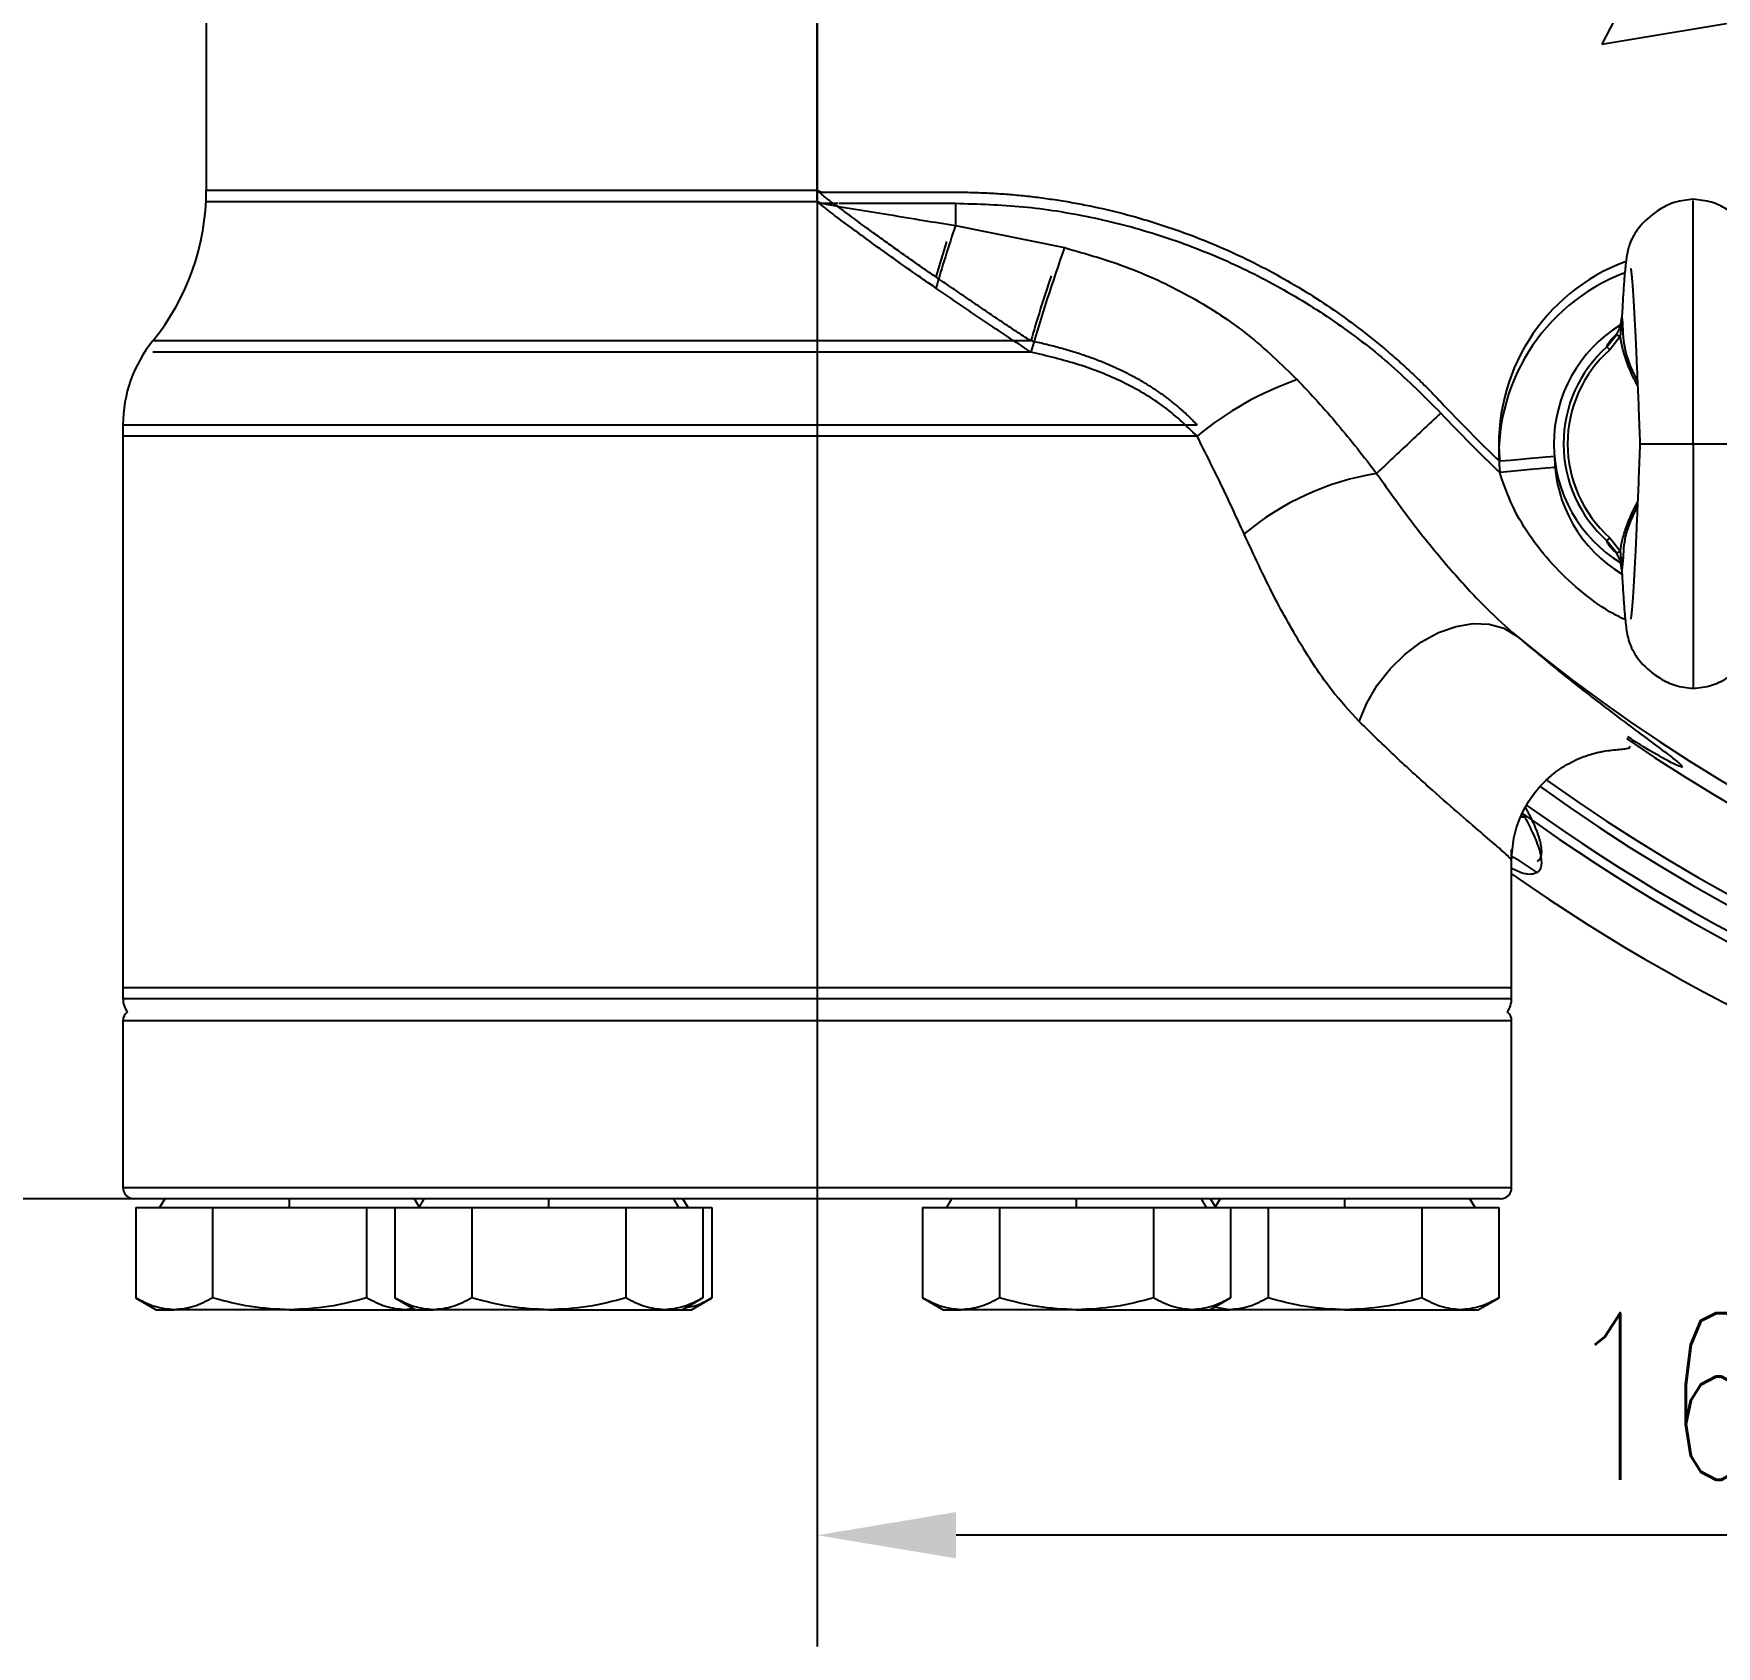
# Model space of a CAD drawing. Header units: millimetres. Extents: x 2063 to 4500, y 825 to 2548.
# Drawn here: x 3712.3 to 3863.7, y 1643.9 to 1789 of the extents above; entities that cross this region are included whole.
import ezdxf

# ---------------------------------------------------------------- set-up
doc = ezdxf.new("R2010")
doc.units = ezdxf.units.MM
doc.linetypes.add('CENTER2', pattern=[28.575, 19.05, -3.175, 3.175, -3.175])
doc.linetypes.add('点画线', pattern=[18, 12, -2, 2, -2])
doc.layers.add('中心线层', color=1, linetype='点画线', lineweight=18)
doc.styles.get("Standard").update_dxf_attribs({"font": 'arial.ttf'})
doc.styles.add('TH_GBDIM', font='simplex.shx', dxfattribs={"width": 0.707, "bigfont": 'hzfs.shx'})
doc.dimstyles.new('ISO-25$0', dxfattribs={"dimtxt": 2.5, "dimasz": 2.5, "dimexe": 1.25, "dimexo": 0.625, "dimtad": 1, "dimtxsty": 'Standard', "dimcen": 2.5, "dimdle": 5, "dimadec": 0, "dimazin": 0, "dimtfac": 1, "dimtmove": 0, "dimatfit": 3, "dimfxl": 0, "dimarcsym": 0})

# ---------------------------------------------------------------- blocks, each defined once
blk = doc.blocks.new('*U41')
at = {"layer": '中心线层', "color": 0, "linetype": 'CENTER2', "transparency": 16777216}
blk.add_line((0, 452.45), (0, -11), dxfattribs=at)
blk = doc.blocks.new('*D53')
at = {"color": 1, "linetype": 'Continuous', "transparency": 16777216}
for p, q in [((3782.82, 1851.17), (3782.82, 1643.88)), ((3942.82, 1851.17), (3942.82, 1643.88)), ((3930.32, 1653.88), (3795.32, 1653.88))]:
    blk.add_line(p, q, dxfattribs=at)
at = {"color": 1, "linetype": 'ByBlock', "transparency": 16777216}
for points in [[(3795.32, 1655.97), (3795.32, 1651.8), (3782.82, 1653.88)], [(3930.32, 1655.97), (3930.32, 1651.8), (3942.82, 1653.88)]]:
    blk.add_solid(points, dxfattribs=at)
at = {"layer": 'Defpoints', "color": 0, "linetype": 'ByBlock', "transparency": 16777216}
for p in [(3782.82, 1853.67), (3942.82, 1853.67), (3782.82, 1653.88)]:
    blk.add_point(p, dxfattribs=at)
at = {"color": 1, "linetype": 'ByBlock', "lineweight": 5, "transparency": 16777216, "insert": (3863.72, 1666.38), "char_height": 15, "attachment_point": 5, "rotation": 360, "style": 'TH_GBDIM'}
blk.add_mtext('160', dxfattribs=at)
blk = doc.blocks.new('*D54')
at = {"color": 1, "linetype": 'Continuous', "transparency": 16777216}
for p, q in [((3780.32, 2084.17), (3642.17, 2084.17)), ((3652.17, 1696.67), (3652.17, 2071.67)), ((3780.32, 1684.17), (3642.17, 1684.17))]:
    blk.add_line(p, q, dxfattribs=at)
at = {"color": 1, "linetype": 'ByBlock', "transparency": 16777216}
for points in [[(3650.09, 2071.67), (3654.25, 2071.67), (3652.17, 2084.17)], [(3650.09, 1696.67), (3654.25, 1696.67), (3652.17, 1684.17)]]:
    blk.add_solid(points, dxfattribs=at)
at = {"layer": 'Defpoints', "color": 0, "linetype": 'ByBlock', "transparency": 16777216}
for p in [(3652.17, 2084.17), (3782.82, 2084.17), (3782.82, 1684.17)]:
    blk.add_point(p, dxfattribs=at)
at = {"color": 1, "linetype": 'ByBlock', "lineweight": 5, "transparency": 16777216, "insert": (3639.67, 1884.17), "char_height": 15, "attachment_point": 5, "rotation": 90, "style": 'TH_GBDIM'}
blk.add_mtext('400', dxfattribs=at)

msp = doc.modelspace()

# ---------------------------------------------------------------- linework, layer by layer
at = {"color": 7, "linetype": 'Continuous', "lineweight": 25}
for p, q in [((3727.822, 1931.421), (3727.822, 1774.922)), ((3727.822, 1931.421), (3727.822, 1774.922)), ((3782.822, 1774.922), (3782.822, 1839.235)), ((3782.822, 1773.922), (3782.822, 1838.235)), ((3861.181, 1802.965), (3853.454, 1788.08)), ((3853.454, 1788.08), (3869.998, 1790.83)), ((3782.822, 1774.922), (3783.234, 1774.749)), ((3783.171, 1773.598), (3782.822, 1773.922)), ((3782.822, 1773.922), (3783.234, 1773.749)), ((3783.171, 1774.598), (3783.234, 1774.749)), ((3783.171, 1773.598), (3783.234, 1773.749)), ((3783.234, 1774.749), (3795.257, 1774.749)), ((3795.257, 1773.749), (3795.257, 1771.751)), ((3795.257, 1771.751), (3805.076, 1769.759)), ((3855.247, 1763.479), (3855.208, 1763.018)), ((3855.247, 1763.479), (3855.294, 1763.023)), ((3853.905, 1760.835), (3854.771, 1761.925)), ((3855.101, 1761.759), (3854.147, 1760.563)), ((3720.322, 1753.798), (3720.322, 1703.172)), ((3720.322, 1752.798), (3720.322, 1702.172)), ((3854.771, 1742.293), (3853.905, 1743.384)), ((3854.147, 1743.655), (3855.101, 1742.46)), ((3855.101, 1742.46), (3855.247, 1740.74)), ((3855.334, 1741.577), (3855.247, 1740.74)), ((3845.322, 1703.172), (3845.322, 1715.606)), ((3845.322, 1702.172), (3845.322, 1714.606)), ((3720.322, 1700.172), (3720.322, 1685.172)), ((3845.322, 1685.172), (3845.322, 1700.172)), ((3751.538, 1684.172), (3721.322, 1684.172)), ((3721.468, 1683.372), (3721.468, 1675.244)), ((3721.468, 1683.372), (3728.396, 1683.372)), ((3724.08, 1684.172), (3723.618, 1683.372)), ((3728.396, 1683.372), (3728.396, 1675.244)), ((3728.396, 1683.372), (3742.253, 1683.372)), ((3735.325, 1683.372), (3735.325, 1684.172)), ((3742.253, 1683.372), (3742.253, 1675.244)), ((3742.253, 1683.372), (3744.803, 1683.372)), ((3744.803, 1683.372), (3744.803, 1675.244)), ((3744.803, 1683.372), (3751.732, 1683.372)), ((3746.992, 1683.44), (3746.57, 1684.172)), ((3747.415, 1684.172), (3746.953, 1683.372)), ((3844.322, 1684.172), (3751.538, 1684.172)), ((3751.732, 1683.372), (3751.732, 1675.244)), ((3751.732, 1683.372), (3765.588, 1683.372)), ((3758.66, 1683.372), (3758.66, 1684.172)), ((3765.588, 1683.372), (3765.588, 1675.244)), ((3765.588, 1683.372), (3772.516, 1683.372)), ((3770.367, 1683.372), (3769.905, 1684.172)), ((3771.194, 1683.372), (3770.732, 1684.172)), ((3772.516, 1683.372), (3773.343, 1683.372)), ((3772.516, 1683.372), (3772.516, 1675.244)), ((3773.343, 1683.372), (3773.343, 1675.244)), ((3792.301, 1683.372), (3792.301, 1675.244)), ((3792.301, 1683.372), (3799.229, 1683.372)), ((3794.912, 1684.172), (3794.451, 1683.372)), ((3799.229, 1683.372), (3799.229, 1675.244)), ((3799.229, 1683.372), (3813.086, 1683.372)), ((3806.157, 1683.372), (3806.157, 1684.172)), ((3813.086, 1683.372), (3813.086, 1675.244)), ((3813.086, 1683.372), (3820.014, 1683.372)), ((3817.864, 1683.372), (3817.402, 1684.172)), ((3818.652, 1683.44), (3818.229, 1684.172)), ((3819.075, 1684.172), (3818.613, 1683.372)), ((3820.014, 1683.372), (3823.392, 1683.372)), ((3820.014, 1683.372), (3820.014, 1675.244)), ((3823.392, 1683.372), (3823.392, 1675.244)), ((3823.392, 1683.372), (3837.248, 1683.372)), ((3830.32, 1683.372), (3830.32, 1684.172)), ((3837.248, 1683.372), (3837.248, 1675.244)), ((3837.248, 1683.372), (3844.176, 1683.372)), ((3842.027, 1683.372), (3841.565, 1684.172)), ((3844.176, 1683.372), (3844.176, 1675.244)), ((3721.456, 1675.25), (3723.325, 1674.172)), ((3744.792, 1675.25), (3746.66, 1674.172)), ((3770.66, 1674.172), (3772.528, 1675.25)), ((3771.487, 1674.172), (3773.355, 1675.25)), ((3792.289, 1675.25), (3794.157, 1674.172)), ((3818.157, 1674.172), (3820.026, 1675.25)), ((3842.32, 1674.172), (3844.188, 1675.25)), ((3723.325, 1674.172), (3724.932, 1674.172)), ((3735.325, 1674.172), (3724.932, 1674.172)), ((3735.325, 1674.172), (3745.717, 1674.172)), ((3746.45, 1674.293), (3745.717, 1674.172)), ((3745.717, 1674.172), (3746.66, 1674.172)), ((3746.66, 1674.172), (3748.268, 1674.172)), ((3758.66, 1674.172), (3748.268, 1674.172)), ((3758.66, 1674.172), (3769.052, 1674.172)), ((3769.052, 1674.172), (3770.66, 1674.172)), ((3770.66, 1674.172), (3771.487, 1674.172)), ((3794.157, 1674.172), (3795.765, 1674.172)), ((3806.157, 1674.172), (3795.765, 1674.172)), ((3806.157, 1674.172), (3816.55, 1674.172)), ((3816.55, 1674.172), (3818.157, 1674.172)), ((3818.157, 1674.172), (3818.32, 1674.172)), ((3818.239, 1674.219), (3818.32, 1674.172)), ((3818.32, 1674.172), (3819.927, 1674.172)), ((3819.927, 1674.172), (3818.551, 1674.399)), ((3830.32, 1674.172), (3819.927, 1674.172)), ((3830.32, 1674.172), (3840.712, 1674.172)), ((3840.712, 1674.172), (3842.32, 1674.172))]:
    msp.add_line(p, q, dxfattribs=at)
at = {"color": 8, "linetype": 'Continuous', "lineweight": 25}
for p, q in [((3727.822, 1774.922), (3782.822, 1774.922)), ((3727.822, 1773.922), (3782.822, 1773.922)), ((3783.234, 1773.749), (3784.7, 1773.749)), ((3784.797, 1773.749), (3795.257, 1773.749)), ((3854.771, 1761.925), (3854.947, 1762.281)), ((3855.208, 1763.018), (3855.101, 1761.759)), ((3802.041, 1761.365), (3723.009, 1761.365)), ((3802.041, 1760.365), (3723.009, 1760.365)), ((3817.008, 1753.797), (3720.322, 1753.798)), ((3817.008, 1752.797), (3720.322, 1752.798)), ((3854.947, 1741.937), (3854.771, 1742.293)), ((3855.339, 1741.789), (3855.112, 1741.947)), ((3846.497, 1718.509), (3846.114, 1718.515)), ((3720.322, 1703.172), (3845.322, 1703.172)), ((3720.322, 1702.172), (3845.322, 1702.172)), ((3751.03, 1700.172), (3720.322, 1700.172)), ((3845.322, 1700.172), (3751.03, 1700.172)), ((3720.322, 1685.172), (3751.03, 1685.172)), ((3751.03, 1685.172), (3845.322, 1685.172))]:
    msp.add_line(p, q, dxfattribs=at)
at = {"color": 8, "linetype": 'Continuous', "lineweight": 25, "flags": 128}
for points in [[(3849.175, 1750.977), (3849.129, 1750.973), (3848.846, 1750.947), (3848.386, 1750.905), (3847.766, 1750.849), (3847.012, 1750.781), (3846.151, 1750.703), (3845.217, 1750.618), (3844.245, 1750.53)], [(3847.612, 1713.513), (3845.994, 1714.611), (3845.322, 1714.971)]]:
    msp.add_lwpolyline(points, dxfattribs=at)
at = {"color": 7, "linetype": 'Continuous', "lineweight": 25, "flags": 128}
for points in [[(3849.225, 1749.981), (3849.129, 1749.973), (3848.846, 1749.947), (3848.386, 1749.905), (3847.766, 1749.849), (3847.012, 1749.781), (3846.151, 1749.703), (3845.217, 1749.618), (3844.245, 1749.53)], [(3831.586, 1727.121), (3832.277, 1728.778), (3833.221, 1730.376), (3834.384, 1731.858), (3835.725, 1733.171), (3837.196, 1734.27), (3838.746, 1735.114), (3840.318, 1735.674), (3841.857, 1735.93), (3843.308, 1735.873), (3844.62, 1735.505), (3845.746, 1734.838)]]:
    msp.add_lwpolyline(points, dxfattribs=at)
at = {"color": 7, "linetype": 'Continuous', "lineweight": 25}
for centre, radius, start, end in [((3706.322, 1774.922), 21.5, 320.9066, 359.99997), ((3941.158, 1722.962), 153.842, 161.51038, 163.70542), ((3969.17, 1711.553), 174.112, 160.46976, 163.71899), ((3861.674, 1752.109), 12.55, 121.61307, 238.78627), ((3732.322, 1753.798), 12, 140.9066, 179.99997), ((3861.674, 1752.109), 11.683, 131.68056, 228.31937), ((3861.674, 1752.109), 11.319, 131.68056, 228.31937), ((3835.697, 1730.198), 29.326, 109.2601, 129.58912), ((3942.822, 1853.672), 142.673, 223.27017, 226.29625), ((3942.822, 1852.672), 142.673, 223.27017, 226.29625), ((3861.674, 1751.109), 12.5, 180.60692, 239.11242), ((3837.261, 1724.665), 25.114, 99.39047, 129.63141), ((3942.822, 1852.672), 170, 235.00325, 319.51611), ((3942.822, 1852.672), 152.672, 230.51678, 305.4124), ((3722.322, 1702.172), 2, 179.99997, 216.86986), ((3721.322, 1700.172), 1, 126.86986, 179.99997), ((3843.322, 1702.172), 2, 323.13007, 359.99997), ((3844.322, 1700.172), 1, 359.99997, 53.13007), ((3721.322, 1685.172), 1, 179.99997, 269.99997), ((3844.322, 1685.172), 1, 269.99997, 359.99997)]:
    msp.add_arc(centre, radius, start, end, dxfattribs=at)
at = {"color": 8, "linetype": 'Continuous', "lineweight": 25}
for centre, radius, start, end in [((3934.738, 1725.904), 147.136, 162.43757, 163.7297), ((3861.674, 1752.109), 17.5, 110.55963, 185.17673), ((3950.868, 1718.18), 154.966, 161.55172, 163.81899), ((3861.674, 1751.109), 17.5, 110.90522, 185.17673), ((3942.822, 1852.672), 165, 234.20431, 320.17455), ((3942.822, 1853.672), 165, 234.36476, 319.65132), ((3942.822, 1852.672), 154.108, 235.55583, 305.7077), ((3942.822, 1852.672), 162.107, 234.15575, 305.7077), ((3942.822, 1853.672), 162.107, 234.4266, 305.7077)]:
    msp.add_arc(centre, radius, start, end, dxfattribs=at)
at = {"color": 7, "linetype": 'Continuous', "lineweight": 25}
msp.add_open_spline([(3783.171, 1774.598), (3783.055, 1774.706), (3782.938, 1774.814), (3782.822, 1774.922)], degree=3, dxfattribs=at)
for points, knots in [([(3793.495, 1767.127), (3793.176, 1767.344), (3792.523, 1767.79), (3791.525, 1768.484), (3790.483, 1769.217), (3789.398, 1769.99), (3788.278, 1770.797), (3787.044, 1771.694), (3785.918, 1772.522), (3785.016, 1773.188), (3784.484, 1773.586), (3784.156, 1773.825), (3783.94, 1773.981), (3783.717, 1774.145), (3783.462, 1774.34), (3783.262, 1774.517), (3783.171, 1774.598)], [0, 0, 0, 0, 0.09091379, 0.18637522, 0.28637221, 0.39089922, 0.49995833, 0.61123878, 0.74988388, 0.82881555, 0.87486993, 0.9061178, 0.92450797, 0.93736716, 0.97128127, 1, 1, 1, 1]), ([(3783.234, 1773.749), (3784.233, 1773.564), (3786.231, 1773.195), (3789.297, 1772.734), (3792.301, 1772.225), (3794.306, 1771.903), (3795.257, 1771.751)], [0, 0, 0, 0, 0.2499625, 0.5000108, 0.7629719, 1, 1, 1, 1]), ([(3795.257, 1774.749), (3795.512, 1774.748), (3796.021, 1774.746), (3796.785, 1774.731), (3797.549, 1774.707), (3798.311, 1774.673), (3799.072, 1774.63), (3799.832, 1774.576), (3800.591, 1774.514), (3801.349, 1774.441), (3802.106, 1774.359), (3802.863, 1774.267), (3803.618, 1774.165), (3804.372, 1774.054), (3805.125, 1773.933), (3805.878, 1773.803), (3806.629, 1773.663), (3808.125, 1773.364), (3810.36, 1772.843), (3813.303, 1771.995), (3816.203, 1771), (3819.983, 1769.483), (3824.544, 1767.234), (3828.855, 1764.53), (3832.133, 1762.109), (3834.113, 1760.483), (3835.649, 1759.121), (3836.775, 1758.069), (3837.875, 1756.991), (3838.583, 1756.249), (3838.938, 1755.878)], [0, 0, 0, 0, 0.0156378, 0.031258, 0.0468631, 0.0624556, 0.0780381, 0.093613, 0.1091829, 0.1247504, 0.1403179, 0.155888, 0.1714632, 0.1870462, 0.2026393, 0.2182451, 0.2338661, 0.2495049, 0.3118325, 0.3744939, 0.4372757, 0.4997465, 0.6241605, 0.7485862, 0.8112104, 0.8740125, 0.9055795, 0.9370859, 0.9685524, 1, 1, 1, 1]), ([(3795.257, 1773.749), (3797.291, 1773.689), (3801.36, 1773.57), (3807.404, 1772.605), (3813.329, 1771.071), (3819.064, 1768.935), (3824.545, 1766.235), (3829.718, 1762.981), (3834.585, 1759.233), (3837.485, 1756.332), (3838.938, 1754.878)], [0, 0, 0, 0, 0.1247325, 0.2494691, 0.3744523, 0.4996992, 0.6241481, 0.7486086, 0.8740292, 1, 1, 1, 1]), ([(3861.674, 1774.114), (3861.114, 1774.055), (3860.052, 1773.944), (3858.403, 1773.125), (3857.223, 1772.136), (3856.501, 1771.186), (3856.014, 1770.354), (3855.717, 1769.37), (3855.582, 1768.334), (3855.472, 1767.16), (3855.367, 1765.667), (3855.29, 1764.388), (3855.243, 1763.491), (3855.228, 1763.195)], [0, 0, 0, 0, 0.0829892, 0.1574227, 0.2744748, 0.3166049, 0.3498405, 0.4551977, 0.5804047, 0.7202999, 0.8323268, 0.944605, 1, 1, 1, 1]), ([(3868.111, 1763.354), (3868.099, 1763.596), (3868.055, 1764.438), (3867.981, 1765.664), (3867.867, 1767.278), (3867.75, 1768.504), (3867.587, 1769.622), (3867.218, 1770.553), (3866.847, 1771.186), (3866.125, 1772.136), (3864.945, 1773.125), (3863.296, 1773.944), (3862.234, 1774.055), (3861.674, 1774.114)], [0, 0, 0, 0, 0.0457416, 0.1591603, 0.2723251, 0.4411323, 0.5840896, 0.646606, 0.6801793, 0.7227371, 0.8409783, 0.9161678, 1, 1, 1, 1]), ([(3793.495, 1766.127), (3792.888, 1766.543), (3791.619, 1767.412), (3789.712, 1768.763), (3787.901, 1770.068), (3786.188, 1771.325), (3784.643, 1772.453), (3783.632, 1773.239), (3783.171, 1773.598)], [0, 0, 0, 0, 0.1733967, 0.3626072, 0.5499903, 0.6987748, 0.8626857, 1, 1, 1, 1]), ([(3805.076, 1769.759), (3807.053, 1769.192), (3811.009, 1768.056), (3816.57, 1765.398), (3821.698, 1762.055), (3824.588, 1759.268), (3826.023, 1757.882)], [0, 0, 0, 0, 0.2519234, 0.5041364, 0.7536349, 1, 1, 1, 1]), ([(3856.075, 1767.823), (3856.071, 1767.832), (3856.042, 1767.886), (3856.119, 1767.399), (3856.195, 1766.357), (3856.306, 1764.719), (3856.394, 1763.116), (3856.469, 1761.652), (3856.555, 1759.846), (3856.651, 1757.645), (3856.76, 1755.025), (3856.834, 1753.119), (3856.874, 1752.109)], [0, 0, 0, 0, 0.01377, 0.0828263, 0.2315153, 0.3793512, 0.4535986, 0.5371587, 0.6328306, 0.7411093, 0.8629381, 1, 1, 1, 1]), ([(3802.041, 1761.365), (3801.826, 1761.504), (3801.394, 1761.783), (3800.748, 1762.208), (3800.1, 1762.637), (3799.45, 1763.071), (3798.799, 1763.51), (3798.146, 1763.952), (3797.49, 1764.398), (3796.832, 1764.847), (3796.171, 1765.299), (3795.507, 1765.753), (3794.84, 1766.21), (3794.169, 1766.668), (3793.72, 1766.973), (3793.495, 1767.127)], [0, 0, 0, 0, 0.07523787, 0.15072742, 0.22647558, 0.3024897, 0.37877755, 0.45534728, 0.53220748, 0.60936713, 0.68683562, 0.76462275, 0.84273873, 0.92119415, 1, 1, 1, 1]), ([(3802.041, 1760.365), (3800.633, 1761.295), (3797.782, 1763.181), (3794.936, 1765.137), (3793.495, 1766.127)], [0, 0, 0, 0, 0.4937186, 1, 1, 1, 1]), ([(3854.947, 1762.281), (3854.952, 1762.291), (3855.02, 1762.429), (3855.158, 1762.832), (3855.211, 1763.22), (3855.247, 1763.479)], [0, 0, 0, 0, 0.0247133, 0.3496558, 1, 1, 1, 1]), ([(3854.771, 1761.925), (3854.778, 1761.924), (3854.791, 1761.921), (3854.867, 1761.884), (3854.976, 1761.827), (3855.061, 1761.781), (3855.101, 1761.759)], [0, 0, 0, 0, 0.2414293, 0.4999967, 0.7585773, 1, 1, 1, 1]), ([(3817.008, 1753.797), (3816.917, 1753.894), (3816.737, 1754.087), (3816.457, 1754.37), (3816.172, 1754.648), (3815.88, 1754.921), (3815.583, 1755.189), (3815.281, 1755.451), (3814.974, 1755.707), (3814.661, 1755.958), (3814.344, 1756.203), (3814.023, 1756.442), (3813.698, 1756.675), (3813.368, 1756.902), (3813.035, 1757.123), (3812.698, 1757.339), (3812.357, 1757.548), (3812.013, 1757.752), (3811.666, 1757.95), (3811.317, 1758.142), (3810.964, 1758.328), (3810.609, 1758.509), (3810.021, 1758.795), (3809.185, 1759.173), (3808.082, 1759.62), (3806.942, 1760.033), (3805.766, 1760.414), (3804.556, 1760.763), (3803.312, 1761.083), (3802.467, 1761.27), (3802.041, 1761.365)], [0, 0, 0, 0, 0.02457929, 0.04906852, 0.07346967, 0.09778476, 0.12201586, 0.14616506, 0.17023455, 0.19422653, 0.21814328, 0.24198713, 0.26576047, 0.28946578, 0.31310556, 0.33668242, 0.36019901, 0.38365806, 0.40706238, 0.43041483, 0.45371838, 0.47697603, 0.50019089, 0.56805717, 0.63702098, 0.707132, 0.77843843, 0.85098749, 0.92482585, 1, 1, 1, 1]), ([(3817.008, 1752.797), (3816.006, 1753.76), (3814.513, 1755.192), (3812.122, 1756.721), (3809.659, 1758.026), (3806.313, 1759.34), (3803.493, 1760.016), (3802.041, 1760.365)], [0, 0, 0, 0, 0.2535883, 0.3775684, 0.5000332, 0.7425169, 1, 1, 1, 1]), ([(3853.905, 1760.835), (3853.911, 1760.828), (3853.923, 1760.814), (3853.979, 1760.751), (3854.056, 1760.665), (3854.116, 1760.597), (3854.147, 1760.563)], [0, 0, 0, 0, 0.2500062, 0.5000044, 0.7499928, 1, 1, 1, 1]), ([(3826.023, 1757.882), (3827.256, 1756.559), (3829.77, 1753.859), (3832.018, 1750.934), (3833.164, 1749.442)], [0, 0, 0, 0, 0.4903384, 1, 1, 1, 1]), ([(3838.938, 1754.878), (3838.382, 1754.355), (3837.27, 1753.308), (3835.695, 1751.825), (3834.267, 1750.481), (3833.531, 1749.789), (3833.164, 1749.442)], [0, 0, 0, 0, 0.2500001, 0.5000003, 0.7499994, 1, 1, 1, 1]), ([(3821.242, 1744.007), (3820.566, 1745.482), (3819.644, 1747.495), (3818.206, 1750.412), (3817.474, 1751.87), (3817.008, 1752.797)], [0, 0, 0, 0, 0.49999656, 0.68202228, 1, 1, 1, 1]), ([(3856.874, 1752.109), (3856.834, 1751.1), (3856.76, 1749.193), (3856.651, 1746.573), (3856.555, 1744.372), (3856.469, 1742.566), (3856.394, 1741.102), (3856.306, 1739.499), (3856.195, 1737.862), (3856.119, 1736.819), (3856.042, 1736.333), (3856.071, 1736.386), (3856.075, 1736.395)], [0, 0, 0, 0, 0.1370619, 0.2588907, 0.3671694, 0.4628413, 0.5464014, 0.6206488, 0.7684847, 0.9171737, 0.98623, 1, 1, 1, 1]), ([(3856.874, 1752.109), (3856.946, 1752.109), (3857.09, 1752.109), (3858.2, 1752.109), (3859.787, 1752.109), (3861.045, 1752.109), (3861.674, 1752.109)], [0, 0, 0, 0, 0.2500047, 0.5000016, 0.7500068, 1, 1, 1, 1]), ([(3861.674, 1752.109), (3862.303, 1752.109), (3863.561, 1752.109), (3865.147, 1752.109), (3866.258, 1752.109), (3866.402, 1752.109), (3866.474, 1752.109)], [0, 0, 0, 0, 0.2499932, 0.4999984, 0.7499953, 1, 1, 1, 1]), ([(3833.164, 1749.442), (3834.332, 1747.805), (3836.54, 1744.711), (3839.887, 1740.663), (3842.91, 1737.368), (3844.859, 1735.629), (3845.746, 1734.838)], [0, 0, 0, 0, 0.3039481, 0.5741025, 0.8063846, 1, 1, 1, 1]), ([(3855.101, 1742.46), (3855.153, 1742.765), (3855.269, 1743.448), (3855.604, 1744.564), (3856.042, 1745.642), (3856.419, 1746.428), (3856.617, 1746.779), (3856.662, 1746.859)], [0, 0, 0, 0, 0.1974396, 0.4430691, 0.7427683, 0.94069, 1, 1, 1, 1]), ([(3831.586, 1727.121), (3830.752, 1728.031), (3828.993, 1729.949), (3826.423, 1733.829), (3823.772, 1738.531), (3822.116, 1742.115), (3821.242, 1744.007)], [0, 0, 0, 0, 0.2111441, 0.4454558, 0.7073512, 1, 1, 1, 1]), ([(3853.905, 1743.384), (3853.911, 1743.391), (3853.923, 1743.404), (3853.979, 1743.467), (3854.056, 1743.553), (3854.116, 1743.621), (3854.147, 1743.655)], [0, 0, 0, 0, 0.2500062, 0.5000044, 0.7499928, 1, 1, 1, 1]), ([(3854.771, 1742.293), (3854.778, 1742.295), (3854.792, 1742.299), (3854.867, 1742.335), (3854.976, 1742.391), (3855.061, 1742.437), (3855.101, 1742.46)], [0, 0, 0, 0, 0.2422847, 0.5000697, 0.7574603, 1, 1, 1, 1]), ([(3855.247, 1740.74), (3855.211, 1740.999), (3855.158, 1741.387), (3855.02, 1741.79), (3854.952, 1741.928), (3854.947, 1741.937)], [0, 0, 0, 0, 0.650345, 0.9752868, 1, 1, 1, 1]), ([(3855.236, 1740.864), (3855.249, 1740.622), (3855.292, 1739.781), (3855.367, 1738.554), (3855.481, 1736.94), (3855.598, 1735.715), (3855.761, 1734.597), (3856.13, 1733.665), (3856.501, 1733.032), (3857.222, 1732.082), (3858.403, 1731.093), (3860.052, 1730.275), (3861.114, 1730.163), (3861.674, 1730.105)], [0, 0, 0, 0, 0.0457416, 0.1591602, 0.2723251, 0.4411322, 0.5840895, 0.6466059, 0.6801792, 0.7227372, 0.8409783, 0.9161678, 1, 1, 1, 1]), ([(3861.674, 1730.105), (3862.234, 1730.163), (3863.296, 1730.275), (3864.945, 1731.093), (3866.125, 1732.082), (3866.847, 1733.032), (3867.334, 1733.864), (3867.631, 1734.849), (3867.765, 1735.884), (3867.875, 1737.058), (3867.98, 1738.552), (3868.058, 1739.83), (3868.104, 1740.727), (3868.12, 1741.024)], [0, 0, 0, 0, 0.0829892, 0.1574227, 0.2744748, 0.3166047, 0.3498405, 0.4551977, 0.5804047, 0.7202999, 0.8323268, 0.944605, 1, 1, 1, 1]), ([(3845.322, 1714.6), (3845.362, 1715.279), (3845.441, 1716.617), (3846.05, 1718.491), (3846.911, 1720.097), (3848.149, 1721.662), (3849.688, 1722.946), (3851.344, 1723.805), (3852.46, 1724.18), (3853.159, 1724.35), (3853.757, 1724.468), (3854.436, 1724.557), (3855.094, 1724.615), (3855.621, 1724.668), (3855.95, 1724.741), (3855.974, 1724.843), (3855.985, 1724.891)], [0, 0, 0, 0, 0.0833168, 0.1641269, 0.2391844, 0.3057619, 0.4077055, 0.48234, 0.5345321, 0.5537134, 0.5744801, 0.6261888, 0.6958425, 0.7861551, 0.8989667, 1, 1, 1, 1]), ([(3846.497, 1719.509), (3846.571, 1719.374), (3846.713, 1719.11), (3846.914, 1718.719), (3847.098, 1718.344), (3847.265, 1717.985), (3847.415, 1717.642), (3847.548, 1717.314), (3847.663, 1717.003), (3847.762, 1716.709), (3847.844, 1716.431), (3847.909, 1716.169), (3847.956, 1715.925), (3847.987, 1715.697), (3848, 1715.487), (3847.997, 1715.293), (3847.976, 1715.118), (3847.938, 1714.96), (3847.883, 1714.819), (3847.81, 1714.697), (3847.721, 1714.593), (3847.649, 1714.539), (3847.612, 1714.513)], [0, 0, 0, 0, 0.0795841, 0.1554915, 0.2277509, 0.2963977, 0.3614749, 0.4230354, 0.4811439, 0.53588, 0.5873414, 0.6356484, 0.6809493, 0.723427, 0.7633063, 0.8008617, 0.8364251, 0.8703898, 0.90321, 0.9353913, 0.9674725, 1, 1, 1, 1]), ([(3846.314, 1718.839), (3846.349, 1718.778), (3846.41, 1718.668), (3846.471, 1718.558), (3846.497, 1718.509)], [0, 0, 0, 0, 0.5599905, 1, 1, 1, 1]), ([(3846.497, 1718.509), (3846.82, 1717.891), (3847.388, 1716.805), (3847.87, 1715.462), (3848.009, 1714.609), (3847.994, 1714.124), (3847.871, 1713.737), (3847.698, 1713.587), (3847.612, 1713.513)], [0, 0, 0, 0, 0.3618579, 0.6359018, 0.7440045, 0.8367226, 0.9195111, 1, 1, 1, 1]), ([(3724.932, 1674.172), (3724.345, 1674.227), (3723.171, 1674.338), (3722.036, 1674.942), (3721.468, 1675.244)], [0, 0, 0, 0, 0.500001, 1, 1, 1, 1]), ([(3728.396, 1675.244), (3727.828, 1674.942), (3726.692, 1674.338), (3725.519, 1674.227), (3724.932, 1674.172)], [0, 0, 0, 0, 0.49999822, 1, 1, 1, 1]), ([(3735.325, 1674.172), (3734.151, 1674.227), (3731.803, 1674.338), (3729.532, 1674.942), (3728.396, 1675.244)], [0, 0, 0, 0, 0.5000013, 1, 1, 1, 1]), ([(3742.253, 1675.244), (3741.117, 1674.942), (3738.846, 1674.338), (3736.498, 1674.227), (3735.325, 1674.172)], [0, 0, 0, 0, 0.4999987, 1, 1, 1, 1]), ([(3745.717, 1674.172), (3745.13, 1674.227), (3743.957, 1674.338), (3742.821, 1674.942), (3742.253, 1675.244)], [0, 0, 0, 0, 0.50000178, 1, 1, 1, 1]), ([(3748.268, 1674.172), (3747.68, 1674.227), (3746.506, 1674.338), (3745.371, 1674.942), (3744.803, 1675.244)], [0, 0, 0, 0, 0.500002, 1, 1, 1, 1]), ([(3751.732, 1675.244), (3751.163, 1674.942), (3750.027, 1674.338), (3748.854, 1674.227), (3748.268, 1674.172)], [0, 0, 0, 0, 0.4999992, 1, 1, 1, 1]), ([(3758.66, 1674.172), (3757.486, 1674.227), (3755.139, 1674.338), (3752.867, 1674.942), (3751.732, 1675.244)], [0, 0, 0, 0, 0.5000013, 1, 1, 1, 1]), ([(3765.588, 1675.244), (3764.452, 1674.942), (3762.181, 1674.338), (3759.834, 1674.227), (3758.66, 1674.172)], [0, 0, 0, 0, 0.4999987, 1, 1, 1, 1]), ([(3769.052, 1674.172), (3768.466, 1674.227), (3767.292, 1674.338), (3766.156, 1674.942), (3765.588, 1675.244)], [0, 0, 0, 0, 0.5000013, 1, 1, 1, 1]), ([(3772.516, 1675.244), (3771.949, 1674.942), (3770.814, 1674.338), (3769.639, 1674.227), (3769.052, 1674.172)], [0, 0, 0, 0, 0.499998, 1, 1, 1, 1]), ([(3773.343, 1675.244), (3772.777, 1674.923), (3771.999, 1674.482), (3771.193, 1674.38), (3770.973, 1674.353)], [0, 0, 0, 0, 0.7268936, 1, 1, 1, 1]), ([(3795.765, 1674.172), (3795.178, 1674.227), (3794.003, 1674.338), (3792.868, 1674.942), (3792.301, 1675.244)], [0, 0, 0, 0, 0.5000022, 1, 1, 1, 1]), ([(3799.229, 1675.244), (3798.661, 1674.942), (3797.525, 1674.338), (3796.352, 1674.227), (3795.765, 1674.172)], [0, 0, 0, 0, 0.4999992, 1, 1, 1, 1]), ([(3806.157, 1674.172), (3804.984, 1674.227), (3802.636, 1674.338), (3800.365, 1674.942), (3799.229, 1675.244)], [0, 0, 0, 0, 0.5000013, 1, 1, 1, 1]), ([(3813.086, 1675.244), (3811.95, 1674.942), (3809.679, 1674.338), (3807.331, 1674.227), (3806.157, 1674.172)], [0, 0, 0, 0, 0.49999762, 1, 1, 1, 1]), ([(3816.55, 1674.172), (3815.963, 1674.227), (3814.79, 1674.338), (3813.654, 1674.942), (3813.086, 1675.244)], [0, 0, 0, 0, 0.5000008, 1, 1, 1, 1]), ([(3820.014, 1675.244), (3819.446, 1674.942), (3818.311, 1674.338), (3817.137, 1674.227), (3816.55, 1674.172)], [0, 0, 0, 0, 0.499998, 1, 1, 1, 1]), ([(3823.392, 1675.244), (3822.823, 1674.942), (3821.687, 1674.338), (3820.514, 1674.227), (3819.927, 1674.172)], [0, 0, 0, 0, 0.49999866, 1, 1, 1, 1]), ([(3830.32, 1674.172), (3829.146, 1674.227), (3826.798, 1674.338), (3824.527, 1674.942), (3823.392, 1675.244)], [0, 0, 0, 0, 0.50000186, 1, 1, 1, 1]), ([(3837.248, 1675.244), (3836.112, 1674.942), (3833.841, 1674.338), (3831.494, 1674.227), (3830.32, 1674.172)], [0, 0, 0, 0, 0.4999987, 1, 1, 1, 1]), ([(3840.712, 1674.172), (3840.126, 1674.227), (3838.952, 1674.338), (3837.816, 1674.942), (3837.248, 1675.244)], [0, 0, 0, 0, 0.50000134, 1, 1, 1, 1]), ([(3844.176, 1675.244), (3843.609, 1674.942), (3842.474, 1674.338), (3841.299, 1674.227), (3840.712, 1674.172)], [0, 0, 0, 0, 0.4999985, 1, 1, 1, 1])]:
    msp.add_open_spline(points, degree=3, knots=knots, dxfattribs=at)
at = {"color": 8, "linetype": 'Continuous', "lineweight": 25}
for points, knots in [([(3861.674, 1752.109), (3861.674, 1753.617), (3861.674, 1756.608), (3861.674, 1760.906), (3861.674, 1764.83), (3861.674, 1768.241), (3861.674, 1771.02), (3861.674, 1772.948), (3861.674, 1774.01), (3861.674, 1774.012), (3861.674, 1774.013)], [0, 0, 0, 0, 0.131613, 0.2610234, 0.3899947, 0.5200869, 0.6512984, 0.7826119, 0.9128965, 1, 1, 1, 1]), ([(3853.905, 1760.835), (3853.935, 1760.93), (3853.995, 1761.116), (3854.306, 1761.544), (3854.672, 1761.87), (3854.801, 1761.984)], [0, 0, 0, 0, 0.4035301, 0.7907822, 1, 1, 1, 1]), ([(3856.662, 1757.354), (3856.619, 1757.43), (3856.298, 1757.998), (3855.823, 1759.067), (3855.331, 1760.467), (3855.171, 1761.366), (3855.101, 1761.759)], [0, 0, 0, 0, 0.055667, 0.4170404, 0.7459028, 1, 1, 1, 1]), ([(3855.294, 1763.023), (3855.33, 1762.135), (3855.405, 1760.269), (3856.22, 1758.589), (3856.648, 1757.707)], [0, 0, 0, 0, 0.4756315, 1, 1, 1, 1]), ([(3861.674, 1752.109), (3861.674, 1750.601), (3861.674, 1747.611), (3861.674, 1743.313), (3861.674, 1739.389), (3861.674, 1735.978), (3861.674, 1733.198), (3861.674, 1731.271), (3861.674, 1730.208), (3861.674, 1730.206), (3861.674, 1730.205)], [0, 0, 0, 0, 0.131613, 0.2610234, 0.3899947, 0.5200869, 0.6512984, 0.7826119, 0.9128965, 1, 1, 1, 1]), ([(3855.558, 1736.264), (3855.205, 1736.434), (3853.845, 1737.086), (3851.715, 1738.654), (3849.226, 1740.901), (3847.094, 1743.526), (3845.333, 1746.388), (3844.601, 1748.502), (3844.245, 1749.53)], [0, 0, 0, 0, 0.0656154, 0.2526999, 0.4397371, 0.6262954, 0.8181558, 1, 1, 1, 1]), ([(3856.648, 1746.511), (3856.215, 1745.631), (3855.448, 1744.069), (3855.369, 1742.335), (3855.334, 1741.577)], [0, 0, 0, 0, 0.5634586, 1, 1, 1, 1]), ([(3854.801, 1742.234), (3854.672, 1742.349), (3854.305, 1742.675), (3853.995, 1743.103), (3853.935, 1743.289), (3853.905, 1743.384)], [0, 0, 0, 0, 0.210243, 0.5969645, 1, 1, 1, 1]), ([(3845.746, 1734.838), (3847.054, 1733.742), (3849.656, 1731.561), (3853.018, 1728.937), (3855.861, 1726.786), (3858.111, 1725.124), (3859.702, 1723.935), (3860.591, 1723.216), (3860.777, 1722.944), (3860.239, 1723.128), (3858.942, 1723.813), (3857.45, 1724.661), (3856.167, 1725.478), (3855.778, 1725.726)], [0, 0, 0, 0, 0.0964936, 0.191887, 0.2874124, 0.383263, 0.4785902, 0.5746621, 0.6707504, 0.7661308, 0.8620832, 0.9582282, 1, 1, 1, 1]), ([(3845.313, 1714.606), (3845.257, 1714.698), (3845.143, 1714.885), (3844.157, 1715.763), (3842.607, 1717.091), (3840.498, 1718.896), (3837.909, 1721.167), (3834.933, 1723.869), (3832.704, 1726.035), (3831.586, 1727.121)], [0, 0, 0, 0, 0.1398453, 0.2837134, 0.4267576, 0.5698076, 0.7128145, 0.8559322, 1, 1, 1, 1]), ([(3847.612, 1713.513), (3847.449, 1713.448), (3847.082, 1713.304), (3846.275, 1713.421), (3845.677, 1713.716), (3845.322, 1713.891)], [0, 0, 0, 0, 0.2466021, 0.5526993, 1, 1, 1, 1])]:
    msp.add_open_spline(points, degree=3, knots=knots, dxfattribs=at)

# ---------------------------------------------------------------- block references
at = {"layer": '中心线层', "linetype": 'CENTER2'}
msp.add_blockref('*U41', (3782.822, 1692.672), dxfattribs=at)

# ---------------------------------------------------------------- dimensions: what is measured, and where the dimension line sits
at = {"color": 0, "linetype": 'ByBlock', "lineweight": 5}
dim = msp.add_linear_dim(base=(3652.168, 2084.172), p1=(3782.822, 1684.172), p2=(3782.822, 2084.172), angle=89.99997, dimstyle='ISO-25$0', override={"dimscale": 5, "dimtxt": 3, "dimasz": 2.5, "dimexe": 2, "dimexo": 0.5, "dimgap": 1, "dimdec": 1, "dimtxsty": 'TH_GBDIM', "dimcen": 2, "dimclrd": 1, "dimclre": 1, "dimclrt": 1, "dimtdec": 1, "dimatfit": 0, "dimlwd": 65535, "dimlwe": 65535}, dxfattribs=at)
dim.commit()
dim.dimension.update_dxf_attribs({"geometry": '*D54', "text_midpoint": (3639.668, 1884.172)})
dim = msp.add_linear_dim(base=(3782.822, 1653.884), p1=(3942.822, 1853.672), p2=(3782.822, 1853.672), angle=179.99997, dimstyle='ISO-25$0', override={"dimscale": 5, "dimtxt": 3, "dimexe": 2, "dimexo": 0.5, "dimgap": 1, "dimdec": 1, "dimtxsty": 'TH_GBDIM', "dimcen": 2, "dimclrd": 1, "dimclre": 1, "dimclrt": 1, "dimtdec": 1, "dimatfit": 0, "dimlwd": 65535, "dimlwe": 65535}, dxfattribs=at)
dim.commit()
dim.dimension.update_dxf_attribs({"geometry": '*D53', "text_midpoint": (3863.72, 1653.884), "dimtype": 160})

doc.saveas('drawing.dxf')
